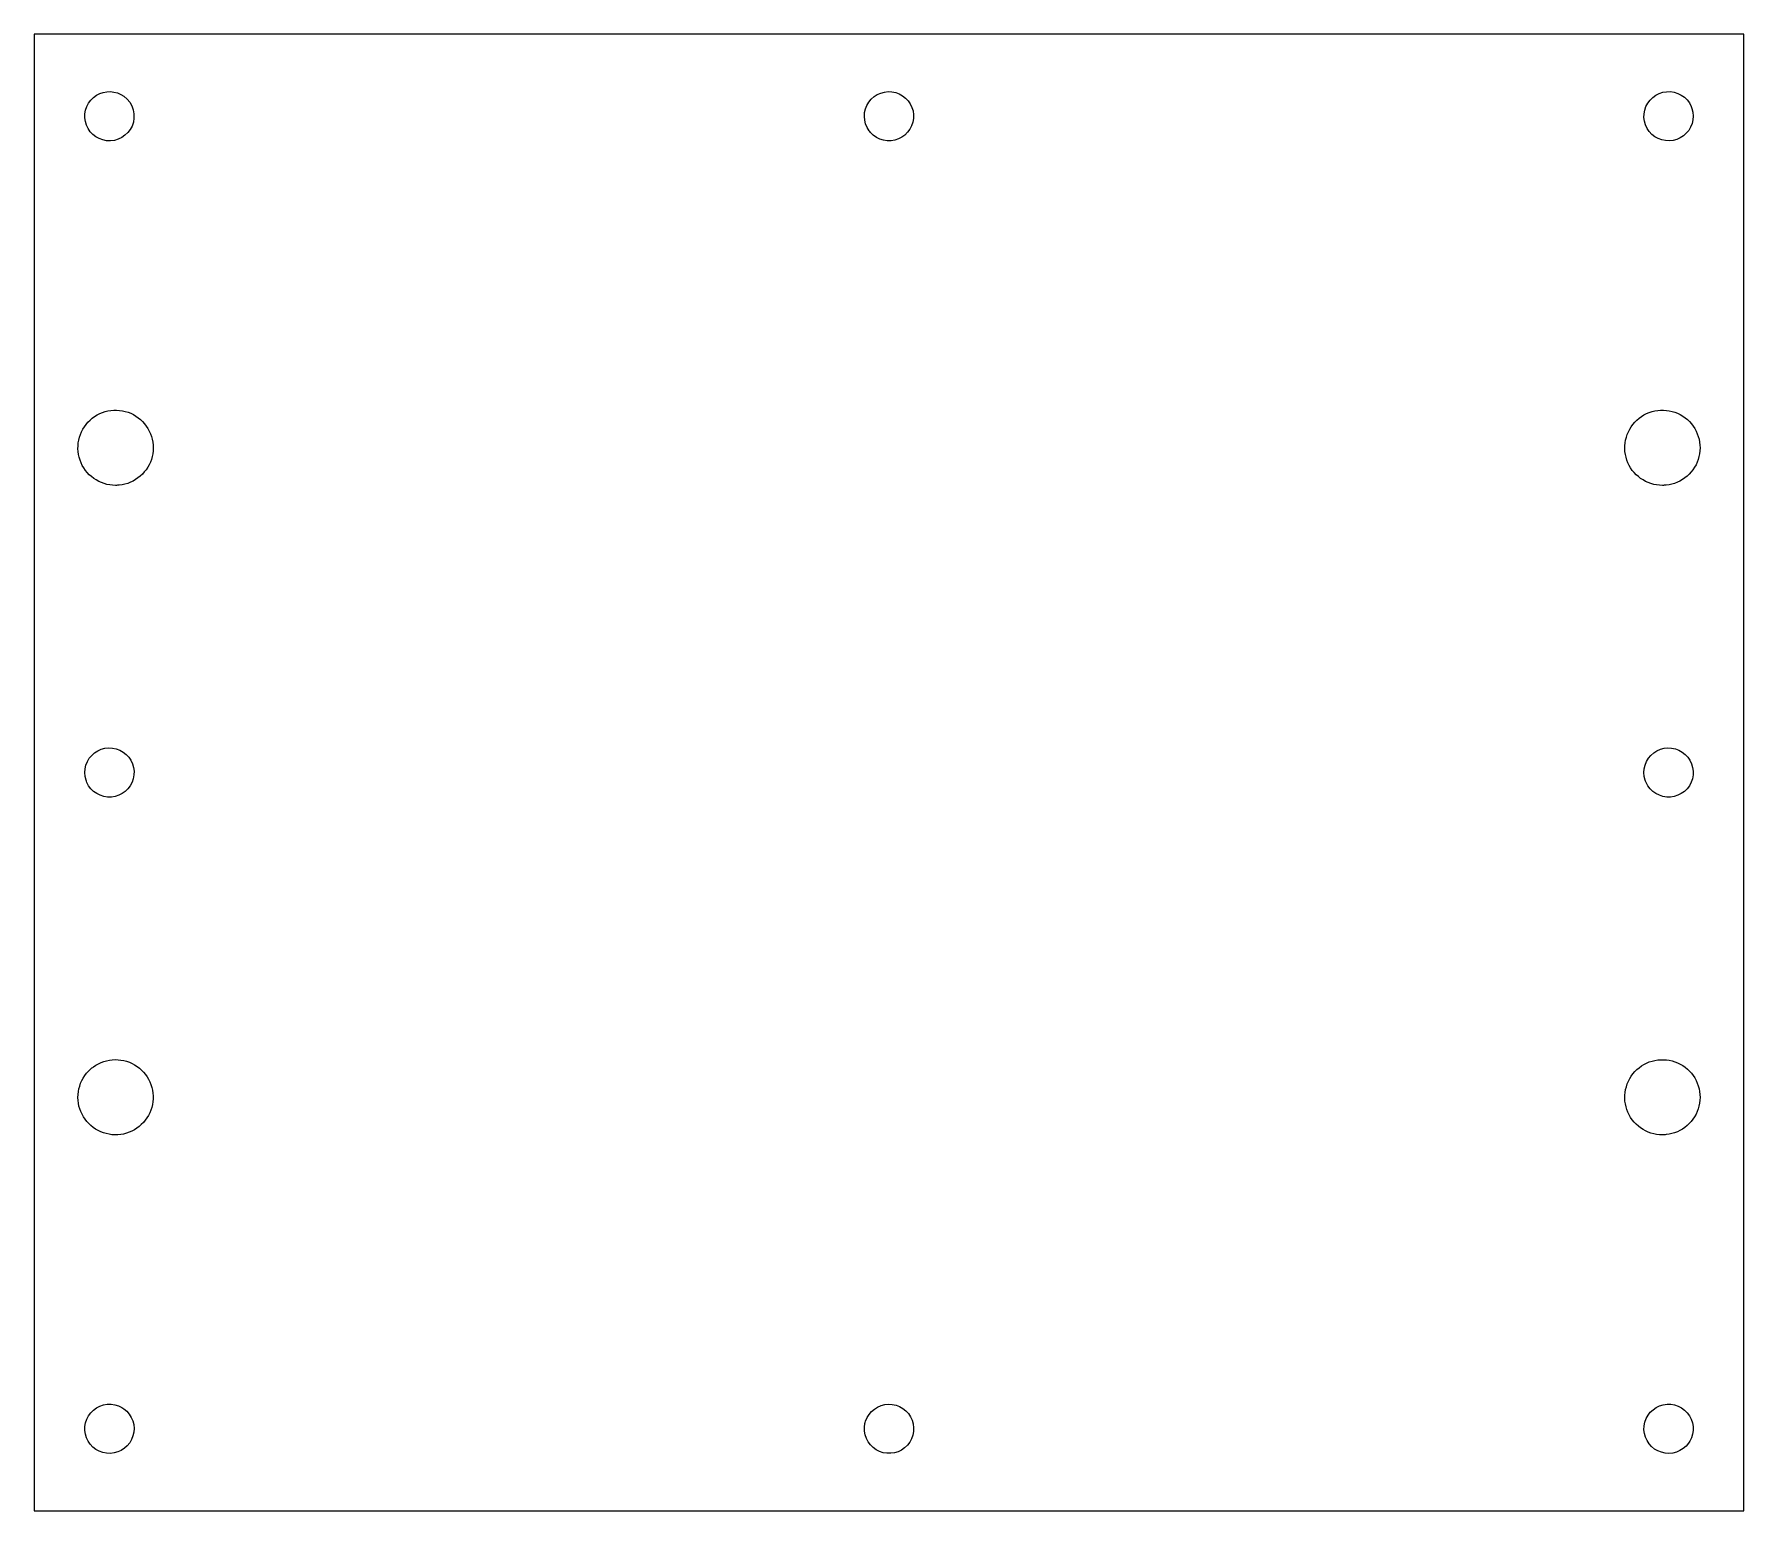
# Model space of a CAD drawing. Extents: x 43 to 168, y 93 to 201.
import ezdxf

# ---------------------------------------------------------------- set-up
doc = ezdxf.new("R2010")
doc.units = 0
doc.layers.add('Layer_1', color=7, linetype='CONTINUOUS')

msp = doc.modelspace()

# ---------------------------------------------------------------- linework, layer by layer
at = {"layer": 'Layer_1', "color": 7}
for p, q in [((168.333333, 200.755565), (43.333334, 200.755565)), ((43.333334, 200.755565), (43.333334, 92.75556)), ((168.333333, 92.75556), (168.333333, 200.755565)), ((49.891335, 196.211764), (49.891335, 196.211764)), ((164.545233, 195.311763), (164.545233, 195.311763)), ((104.377101, 193.697565), (104.377115, 193.697565)), ((49.283332, 167.755554), (49.283332, 167.755563)), ((162.383335, 167.755554), (162.383335, 167.755563)), ((47.121434, 146.199334), (47.121434, 146.199334)), ((161.121434, 146.199334), (161.121434, 146.199334)), ((47.666933, 125.230364), (47.666933, 125.230364)), ((162.383335, 120.255565), (162.383335, 120.255576)), ((49.891335, 100.211759), (49.891335, 100.211759)), ((104.121433, 99.311752), (104.121433, 99.311752)), ((164.289534, 97.697554), (164.289534, 97.697554)), ((43.333334, 92.75556), (168.333333, 92.75556))]:
    msp.add_line(p, q, dxfattribs=at)
for points in [[(47.074184, 194.366127), (46.908119, 195.094271), (47.24531, 195.906151), (47.88903, 196.289985)], [(47.88903, 196.289985), (48.493378, 196.664731), (49.320298, 196.64149), (49.891335, 196.211764)], [(104.356682, 195.784861), (104.776033, 196.404742), (105.604697, 196.701282), (106.322089, 196.487905)], [(106.322089, 196.487905), (107.045108, 196.294788), (107.596765, 195.608971), (107.630152, 194.8613)], [(161.091761, 195.210228), (161.270586, 195.936894), (161.945498, 196.501925), (162.69234, 196.549957)], [(162.69234, 196.549957), (163.437463, 196.619172), (164.192424, 196.166524), (164.482447, 195.476671)], [(49.891335, 196.211764), (50.56389, 195.74213), (50.824635, 194.782275), (50.484947, 194.035766)], [(104.377115, 193.697565), (103.928754, 194.296844), (103.920129, 195.176926), (104.356682, 195.784861)], [(161.833176, 193.259074), (161.205212, 193.666134), (160.892459, 194.488843), (161.091761, 195.210228)], [(164.545233, 195.311763), (164.786477, 194.603264), (164.522655, 193.76363), (163.919617, 193.32035)], [(164.482447, 195.476671), (164.506069, 195.422775), (164.527047, 195.367725), (164.545233, 195.311763)], [(48.624967, 192.965904), (47.882612, 193.047624), (47.225932, 193.632152), (47.074184, 194.366127)], [(50.484947, 194.035766), (50.183124, 193.326352), (49.391677, 192.865066), (48.624967, 192.965904)], [(107.630152, 194.8613), (107.68468, 194.114927), (107.217334, 193.369058), (106.521913, 193.092574)], [(104.487766, 193.56014), (104.448658, 193.604099), (104.411687, 193.649963), (104.377101, 193.697565)], [(106.521913, 193.092574), (105.834651, 192.796452), (104.976758, 192.993646), (104.487766, 193.56014)], [(163.919617, 193.32035), (163.329267, 192.86033), (162.449502, 192.834445), (161.833176, 193.259074)], [(46.685073, 169.604756), (46.295417, 170.679735), (46.673163, 171.970241), (47.581086, 172.665338)], [(47.581086, 172.665338), (48.469025, 173.385645), (49.812104, 173.451541), (50.766204, 172.821412)], [(50.766204, 172.821412), (51.737666, 172.21856), (52.239999, 170.971115), (51.957153, 169.863286)], [(159.785073, 169.604756), (159.395417, 170.679735), (159.773163, 171.970241), (160.681086, 172.665338)], [(160.681086, 172.665338), (161.569025, 173.385642), (162.912103, 173.451544), (163.866203, 172.821412)], [(163.866203, 172.821412), (164.837666, 172.21856), (165.339999, 170.971115), (165.057153, 169.863286)], [(49.283332, 167.755563), (48.139982, 167.739561), (47.044458, 168.519225), (46.685073, 169.604756)], [(51.957153, 169.863286), (51.70595, 168.747949), (50.691886, 167.864602), (49.552578, 167.768932)], [(162.383335, 167.755563), (161.239985, 167.739561), (160.144457, 168.519225), (159.785073, 169.604756)], [(165.057153, 169.863286), (164.80595, 168.747949), (163.791886, 167.864605), (162.652577, 167.768932)], [(49.552578, 167.768932), (49.463119, 167.76007), (49.373228, 167.755554), (49.283332, 167.755554)], [(162.652577, 167.768932), (162.563121, 167.76007), (162.473231, 167.755554), (162.383335, 167.755554)], [(47.121434, 146.199334), (46.880182, 146.907852), (47.144011, 147.747489), (47.747047, 148.19079)], [(47.747047, 148.19079), (48.337397, 148.650792), (49.217168, 148.676669), (49.83349, 148.252066)], [(49.83349, 148.252066), (50.46146, 147.844988), (50.774216, 147.022277), (50.574905, 146.300874)], [(161.121434, 146.199334), (160.880182, 146.907852), (161.144012, 147.747486), (161.747045, 148.19079)], [(161.747045, 148.19079), (162.337394, 148.650789), (163.217166, 148.676672), (163.833488, 148.252066)], [(163.833488, 148.252066), (164.461461, 147.844991), (164.774217, 147.022277), (164.574906, 146.300874)], [(50.574905, 146.300874), (50.396058, 145.574237), (49.721172, 145.009174), (48.974324, 144.961185)], [(164.574906, 146.300874), (164.396062, 145.574237), (163.721172, 145.009174), (162.974325, 144.961185)], [(47.18422, 146.034437), (47.160626, 146.08833), (47.139617, 146.143375), (47.121434, 146.199334)], [(48.974324, 144.961185), (48.229198, 144.891948), (47.474262, 145.344598), (47.18422, 146.034437)], [(161.184223, 146.034437), (161.160601, 146.08833), (161.139621, 146.143375), (161.121434, 146.199334)], [(162.974325, 144.961185), (162.229199, 144.891948), (161.474263, 145.344595), (161.184223, 146.034437)], [(46.742646, 121.953527), (46.290295, 123.003512), (46.591457, 124.314231), (47.456965, 125.061293)], [(47.456965, 125.061293), (47.524131, 125.121039), (47.594207, 125.177523), (47.666933, 125.230364)], [(47.666933, 125.230364), (48.582521, 125.915334), (49.927078, 125.928511), (50.855886, 125.261555)], [(50.855886, 125.261555), (51.80299, 124.620916), (52.25592, 123.354825), (51.929964, 122.258818)], [(159.785073, 122.104741), (159.395422, 123.179723), (159.773163, 124.470249), (160.681089, 125.16534)], [(160.681089, 125.16534), (161.569025, 125.885636), (162.912103, 125.951529), (163.866203, 125.321411)], [(163.866203, 125.321411), (164.837683, 124.718565), (165.339996, 123.471109), (165.057156, 122.363279)], [(49.444882, 120.260402), (48.304611, 120.17711), (47.164992, 120.89103), (46.742646, 121.953527)], [(51.929964, 122.258818), (51.635002, 121.154157), (50.587142, 120.311414), (49.444882, 120.260402)], [(162.383335, 120.255576), (161.239993, 120.239574), (160.144452, 121.019213), (159.785073, 122.104741)], [(165.057156, 122.363279), (164.805961, 121.24794), (163.79188, 120.364604), (162.652577, 120.268942)], [(162.652577, 120.268942), (162.563121, 120.26008), (162.473231, 120.255565), (162.383335, 120.255565)], [(47.157118, 98.099777), (46.874605, 98.792745), (47.088592, 99.646549), (47.664565, 100.124349)], [(47.664565, 100.124349), (48.226681, 100.618322), (49.103511, 100.69599), (49.743611, 100.308273)], [(49.743611, 100.308273), (49.794391, 100.278544), (49.84373, 100.246345), (49.891335, 100.211759)], [(49.891335, 100.211759), (50.502907, 99.780362), (50.783126, 98.946054), (50.555782, 98.232977)], [(104.121433, 99.311752), (104.342723, 100.026739), (105.049676, 100.551024), (105.798112, 100.555209)], [(105.798112, 100.555209), (106.5461, 100.580299), (107.273062, 100.084124), (107.522117, 99.378348)], [(161.034738, 98.685106), (160.994942, 99.432427), (161.476806, 100.168957), (162.177541, 100.431768)], [(162.177541, 100.431768), (162.870512, 100.714303), (163.724299, 100.500283), (164.202124, 99.924338)], [(104.892698, 97.221022), (104.249203, 97.602973), (103.904421, 98.412891), (104.075301, 99.141459)], [(104.075301, 99.141459), (104.087888, 99.198931), (104.103241, 99.255796), (104.121433, 99.311752)], [(107.522117, 99.378348), (107.790903, 98.679927), (107.560274, 97.830517), (106.975021, 97.364072)], [(164.202124, 99.924338), (164.696106, 99.362225), (164.773757, 98.485386), (164.386051, 97.84528)], [(48.903805, 96.956969), (48.156484, 96.917181), (47.419929, 97.399036), (47.157118, 98.099777)], [(50.555782, 98.232977), (50.348526, 97.513827), (49.652005, 96.975785), (48.903805, 96.956969)], [(162.310739, 97.033124), (161.591594, 97.24039), (161.053532, 97.936895), (161.034738, 98.685106)], [(164.289534, 97.697554), (163.858115, 97.086006), (163.023818, 96.80576), (162.310739, 97.033124)], [(164.386051, 97.84528), (164.356322, 97.7945), (164.324123, 97.745162), (164.289534, 97.697554)], [(106.975021, 97.364072), (106.403261, 96.881243), (105.525104, 96.820825), (104.892698, 97.221022)]]:
    msp.add_open_spline(points, degree=3, dxfattribs=at)

doc.saveas('drawing.dxf')
